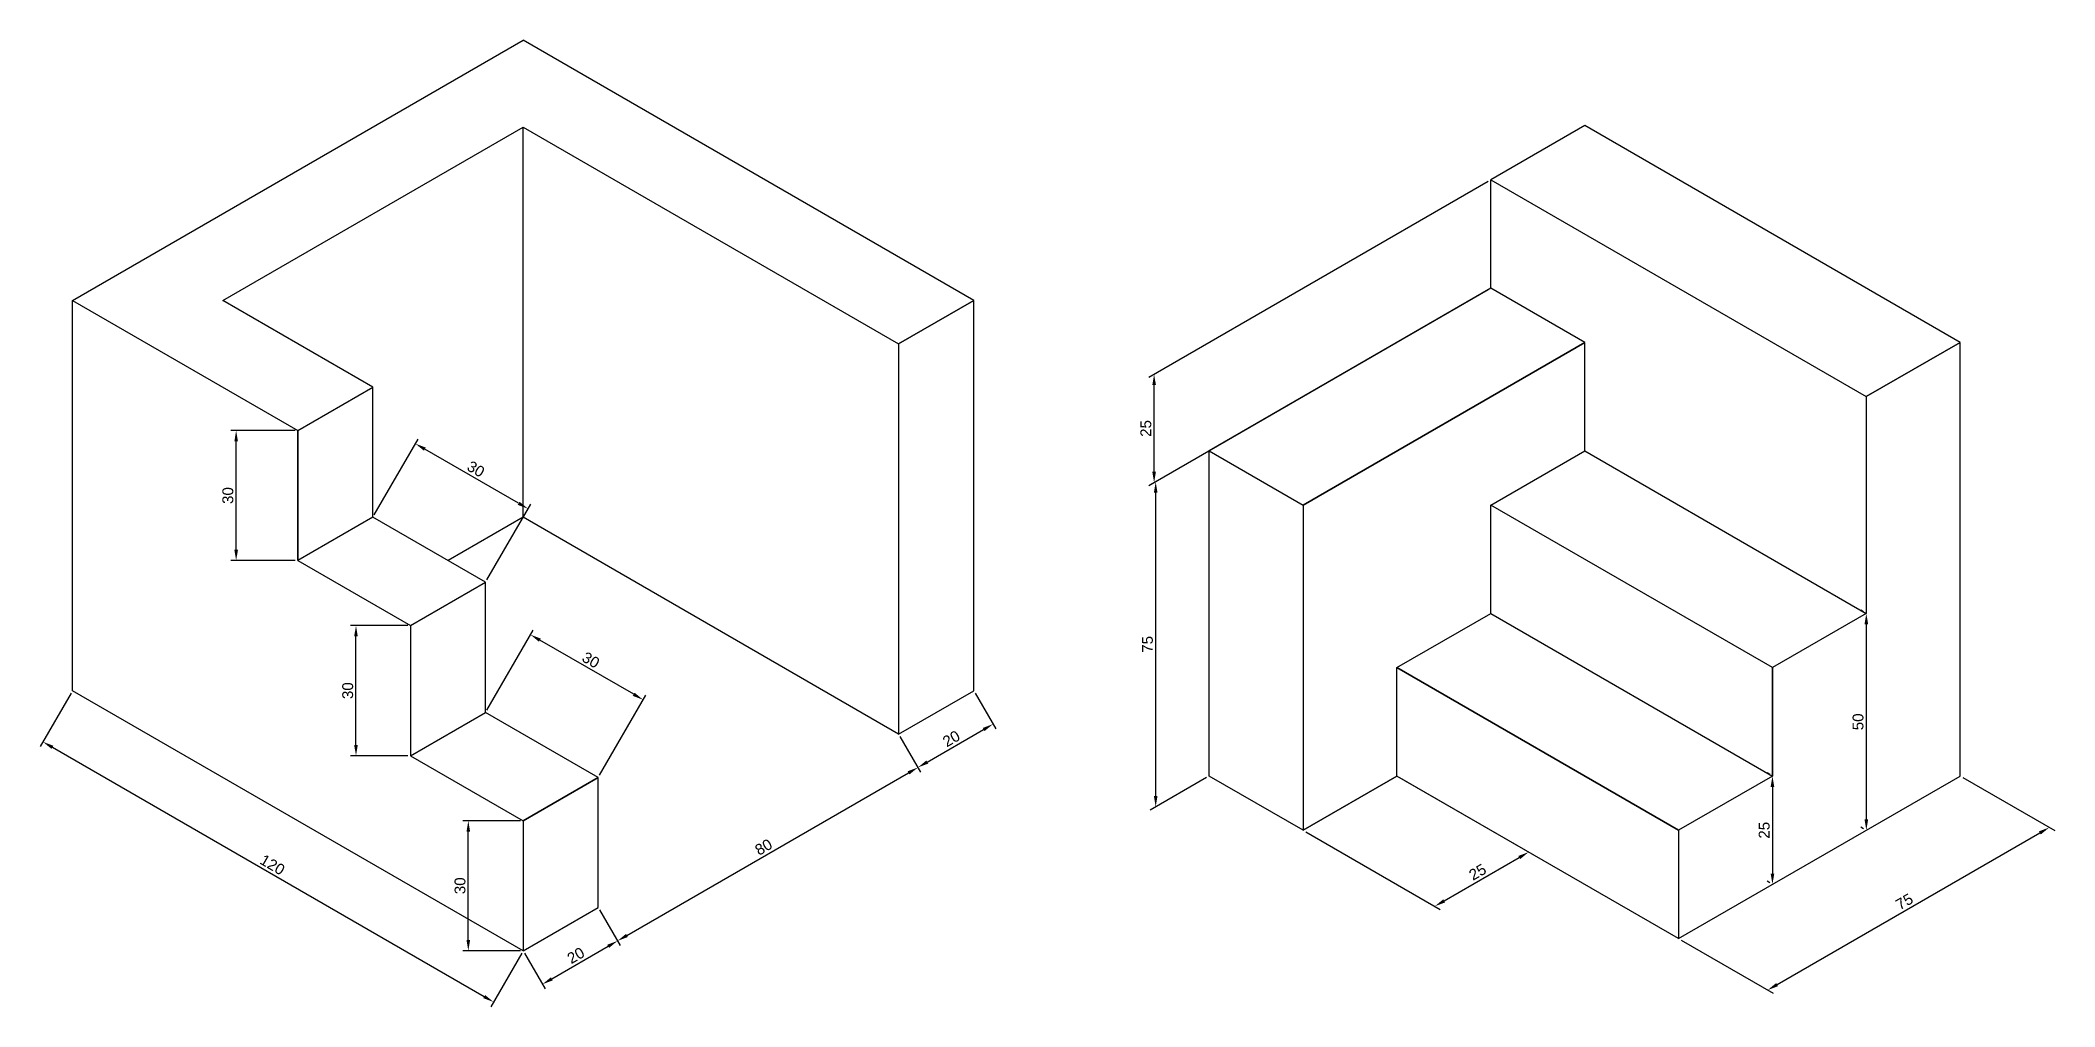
# Model space of a CAD drawing. Header units: millimetres. Extents: x -378 to 87, y -16 to 207.
import ezdxf

# ---------------------------------------------------------------- set-up
doc = ezdxf.new("R2010")
doc.units = ezdxf.units.MM
doc.styles.get("Standard").update_dxf_attribs({"font": 'arial.ttf'})
doc.dimstyles.new('ISO-25', dxfattribs={"dimtxt": 2.5, "dimasz": 2.5, "dimexe": 1.25, "dimexo": 0.625, "dimtad": 1, "dimtxsty": 'Standard', "dimcen": 2.5, "dimadec": 0, "dimazin": 0, "dimtfac": 1, "dimtmove": 0, "dimatfit": 3, "dimfxl": 1, "dimarcsym": 0})

# ---------------------------------------------------------------- blocks, each defined once
blk = doc.blocks.new('*D1')
at = {"color": 0, "lineweight": -2, "transparency": 16777216}
for p, q in [((-248.86, 6.65), (-244.09, -1.6)), ((-266.18, -3.35), (-261.41, -11.6)), ((-259.87, -9.27), (-246.88, -1.77))]:
    blk.add_line(p, q, dxfattribs=at)
at = {"color": 0, "transparency": 16777216}
for points in [[(-247.09, -1.41), (-246.67, -2.13), (-244.72, -0.52)], [(-260.08, -8.91), (-259.66, -9.63), (-262.04, -10.52)]]:
    blk.add_solid(points, dxfattribs=at)
at = {"layer": 'Defpoints', "color": 0, "transparency": 16777216}
for p in [(-249.17, 7.19), (-266.49, -2.81), (-244.72, -0.52)]:
    blk.add_point(p, dxfattribs=at)
at = {"color": 0, "transparency": 16777216, "insert": (-254.33, -3.88), "char_height": 2.5, "attachment_point": 5, "rotation": 30}
blk.add_mtext('20', dxfattribs=at)
blk = doc.blocks.new('*D2')
at = {"color": 0, "lineweight": -2, "transparency": 16777216}
for p, q in [((-179.57, 46.65), (-174.81, 38.4)), ((-242.55, 0.73), (-177.6, 38.23)), ((-248.86, 6.65), (-244.09, -1.6))]:
    blk.add_line(p, q, dxfattribs=at)
at = {"color": 0, "transparency": 16777216}
for points in [[(-177.81, 38.59), (-177.39, 37.87), (-175.44, 39.48)], [(-242.76, 1.09), (-242.34, 0.37), (-244.72, -0.52)]]:
    blk.add_solid(points, dxfattribs=at)
at = {"layer": 'Defpoints', "color": 0, "transparency": 16777216}
for p in [(-179.89, 47.19), (-175.44, 39.48), (-249.17, 7.19)]:
    blk.add_point(p, dxfattribs=at)
at = {"color": 0, "transparency": 16777216, "insert": (-211.03, 21.12), "char_height": 2.5, "attachment_point": 5, "rotation": 30}
blk.add_mtext('80', dxfattribs=at)
blk = doc.blocks.new('*D3')
at = {"color": 0, "lineweight": -2, "transparency": 16777216}
for p, q in [((-162.25, 56.65), (-157.49, 48.4)), ((-179.57, 46.65), (-174.81, 38.4)), ((-173.27, 40.73), (-160.28, 48.23))]:
    blk.add_line(p, q, dxfattribs=at)
at = {"color": 0, "transparency": 16777216}
for points in [[(-160.49, 48.59), (-160.07, 47.87), (-158.11, 49.48)], [(-173.48, 41.09), (-173.06, 40.37), (-175.44, 39.48)]]:
    blk.add_solid(points, dxfattribs=at)
at = {"layer": 'Defpoints', "color": 0, "transparency": 16777216}
for p in [(-162.57, 57.19), (-179.89, 47.19), (-158.11, 49.48)]:
    blk.add_point(p, dxfattribs=at)
at = {"color": 0, "transparency": 16777216, "insert": (-167.73, 46.12), "char_height": 2.5, "attachment_point": 5, "rotation": 30}
blk.add_mtext('20', dxfattribs=at)
blk = doc.blocks.new('*D4')
at = {"color": 0, "lineweight": -2, "transparency": 16777216}
for p, q in [((-370.72, 56.65), (-377.85, 44.3)), ((-375.06, 44.13), (-275.47, -13.37)), ((-266.8, -3.35), (-273.93, -15.7))]:
    blk.add_line(p, q, dxfattribs=at)
at = {"color": 0, "transparency": 16777216}
for points in [[(-374.85, 44.49), (-375.27, 43.77), (-377.23, 45.38)], [(-275.26, -13.01), (-275.68, -13.73), (-273.3, -14.62)]]:
    blk.add_solid(points, dxfattribs=at)
at = {"layer": 'Defpoints', "color": 0, "transparency": 16777216}
for p in [(-370.41, 57.19), (-266.49, -2.81), (-273.3, -14.62)]:
    blk.add_point(p, dxfattribs=at)
at = {"color": 0, "transparency": 16777216, "insert": (-324.31, 17.03), "char_height": 2.5, "attachment_point": 5, "rotation": 330}
blk.add_mtext('120', dxfattribs=at)
blk = doc.blocks.new('*D6')
at = {"color": 0, "lineweight": -2, "transparency": 16777216}
for p, q in [((-300.82, 97.73), (-290.71, 115.23)), ((-267.52, 100.4), (-289.17, 112.9)), ((-274.84, 82.73), (-264.73, 100.23))]:
    blk.add_line(p, q, dxfattribs=at)
at = {"color": 0, "transparency": 16777216}
for points in [[(-288.96, 113.26), (-289.38, 112.54), (-291.34, 114.15)], [(-267.31, 100.76), (-267.73, 100.04), (-265.36, 99.15)]]:
    blk.add_solid(points, dxfattribs=at)
at = {"layer": 'Defpoints', "color": 0, "transparency": 16777216}
for p in [(-291.34, 114.15), (-301.13, 97.19), (-275.15, 82.19)]:
    blk.add_point(p, dxfattribs=at)
at = {"color": 0, "transparency": 16777216, "insert": (-277.39, 108.3), "char_height": 2.5, "attachment_point": 5, "rotation": 330}
blk.add_mtext('30', dxfattribs=at)
blk = doc.blocks.new('*D7')
at = {"color": 0, "lineweight": -2, "transparency": 16777216}
for p, q in [((-274.84, 52.73), (-264.18, 71.18)), ((-240.99, 56.35), (-262.64, 68.85)), ((-248.86, 37.73), (-238.2, 56.18))]:
    blk.add_line(p, q, dxfattribs=at)
at = {"color": 0, "transparency": 16777216}
for points in [[(-262.43, 69.21), (-262.85, 68.49), (-264.81, 70.1)], [(-240.78, 56.71), (-241.2, 55.99), (-238.83, 55.1)]]:
    blk.add_solid(points, dxfattribs=at)
at = {"layer": 'Defpoints', "color": 0, "transparency": 16777216}
for p in [(-264.81, 70.1), (-275.15, 52.19), (-249.17, 37.19)]:
    blk.add_point(p, dxfattribs=at)
at = {"color": 0, "transparency": 16777216, "insert": (-250.87, 64.25), "char_height": 2.5, "attachment_point": 5, "rotation": 330}
blk.add_mtext('30', dxfattribs=at)
blk = doc.blocks.new('*D8')
at = {"color": 0, "lineweight": -2, "transparency": 16777216}
for p, q in [((-267.11, 27.19), (-280.38, 27.19)), ((-279.13, -0.31), (-279.13, 24.69)), ((-267.11, -2.81), (-280.38, -2.81))]:
    blk.add_line(p, q, dxfattribs=at)
at = {"color": 0, "transparency": 16777216}
for points in [[(-279.55, 24.69), (-278.72, 24.69), (-279.13, 27.19)], [(-279.55, -0.31), (-278.72, -0.31), (-279.13, -2.81)]]:
    blk.add_solid(points, dxfattribs=at)
at = {"layer": 'Defpoints', "color": 0, "transparency": 16777216}
for p in [(-279.13, 27.19), (-266.49, 27.19), (-266.49, -2.81)]:
    blk.add_point(p, dxfattribs=at)
at = {"color": 0, "transparency": 16777216, "insert": (-281.04, 12.19), "char_height": 2.5, "attachment_point": 5, "rotation": 90}
blk.add_mtext('30', dxfattribs=at)
blk = doc.blocks.new('*D9')
at = {"color": 0, "lineweight": -2, "transparency": 16777216}
for p, q in [((-293.09, 72.19), (-306.29, 72.19)), ((-305.04, 44.69), (-305.04, 69.69)), ((-293.09, 42.19), (-306.29, 42.19))]:
    blk.add_line(p, q, dxfattribs=at)
at = {"color": 0, "transparency": 16777216}
for points in [[(-305.46, 69.69), (-304.62, 69.69), (-305.04, 72.19)], [(-305.46, 44.69), (-304.62, 44.69), (-305.04, 42.19)]]:
    blk.add_solid(points, dxfattribs=at)
at = {"layer": 'Defpoints', "color": 0, "transparency": 16777216}
for p in [(-305.04, 72.19), (-292.47, 72.19), (-292.47, 42.19)]:
    blk.add_point(p, dxfattribs=at)
at = {"color": 0, "transparency": 16777216, "insert": (-306.94, 57.19), "char_height": 2.5, "attachment_point": 5, "rotation": 90}
blk.add_mtext('30', dxfattribs=at)
blk = doc.blocks.new('*D10')
at = {"color": 0, "lineweight": -2, "transparency": 16777216}
for p, q in [((-319.08, 117.19), (-333.93, 117.19)), ((-332.68, 89.69), (-332.68, 114.69)), ((-319.08, 87.19), (-333.93, 87.19))]:
    blk.add_line(p, q, dxfattribs=at)
at = {"color": 0, "transparency": 16777216}
for points in [[(-333.09, 114.69), (-332.26, 114.69), (-332.68, 117.19)], [(-333.09, 89.69), (-332.26, 89.69), (-332.68, 87.19)]]:
    blk.add_solid(points, dxfattribs=at)
at = {"layer": 'Defpoints', "color": 0, "transparency": 16777216}
for p in [(-332.68, 117.19), (-318.45, 117.19), (-318.45, 87.19)]:
    blk.add_point(p, dxfattribs=at)
at = {"color": 0, "transparency": 16777216, "insert": (-334.58, 102.19), "char_height": 2.5, "attachment_point": 5, "rotation": 90}
blk.add_mtext('30', dxfattribs=at)
blk = doc.blocks.new('*D11')
at = {"color": 0, "lineweight": -2, "transparency": 16777216}
for p, q in [((-108.88, 112.14), (-121.85, 104.65)), ((-120.6, 32.87), (-120.6, 102.87)), ((-108.88, 37.14), (-121.85, 29.65))]:
    blk.add_line(p, q, dxfattribs=at)
at = {"color": 0, "transparency": 16777216}
for points in [[(-121.01, 102.87), (-120.18, 102.87), (-120.6, 105.37)], [(-121.01, 32.87), (-120.18, 32.87), (-120.6, 30.37)]]:
    blk.add_solid(points, dxfattribs=at)
at = {"layer": 'Defpoints', "color": 0, "transparency": 16777216}
for p in [(-108.25, 112.5), (-120.6, 105.37), (-108.25, 37.5)]:
    blk.add_point(p, dxfattribs=at)
at = {"color": 0, "transparency": 16777216, "insert": (-122.49, 67.87), "char_height": 2.5, "attachment_point": 5, "rotation": 90}
blk.add_mtext('75', dxfattribs=at)
blk = doc.blocks.new('*D12')
at = {"color": 0, "lineweight": -2, "transparency": 16777216}
for p, q in [((-43.93, 174.64), (-122.21, 129.44)), ((-43.93, 149.64), (-122.21, 104.44)), ((-120.96, 107.66), (-120.96, 127.66))]:
    blk.add_line(p, q, dxfattribs=at)
at = {"color": 0, "transparency": 16777216}
for points in [[(-121.38, 127.66), (-120.54, 127.66), (-120.96, 130.16)], [(-121.38, 107.66), (-120.54, 107.66), (-120.96, 105.16)]]:
    blk.add_solid(points, dxfattribs=at)
at = {"layer": 'Defpoints', "color": 0, "transparency": 16777216}
for p in [(-43.3, 175), (-43.3, 150), (-120.96, 130.16)]:
    blk.add_point(p, dxfattribs=at)
at = {"color": 0, "transparency": 16777216, "insert": (-122.86, 117.66), "char_height": 2.5, "attachment_point": 5, "rotation": 90}
blk.add_mtext('25', dxfattribs=at)
blk = doc.blocks.new('*D13')
at = {"color": 0, "lineweight": -2, "transparency": 16777216}
for p, q in [((65.58, 37.14), (86.75, 24.91)), ((22.71, -10.61), (83.34, 24.39)), ((0.62, -0.36), (21.8, -12.59))]:
    blk.add_line(p, q, dxfattribs=at)
at = {"color": 0, "transparency": 16777216}
for points in [[(83.13, 24.75), (83.54, 24.03), (85.5, 25.64)], [(22.51, -10.25), (22.92, -10.97), (20.55, -11.86)]]:
    blk.add_solid(points, dxfattribs=at)
at = {"layer": 'Defpoints', "color": 0, "transparency": 16777216}
for p in [(64.95, 37.5), (85.5, 25.64), (0, 0)]:
    blk.add_point(p, dxfattribs=at)
at = {"color": 0, "transparency": 16777216, "insert": (52.08, 8.53), "char_height": 2.5, "attachment_point": 5, "rotation": 30}
blk.add_mtext('75', dxfattribs=at)
blk = doc.blocks.new('*D14')
at = {"color": 0, "lineweight": -2, "transparency": 16777216}
for p, q in [((-64.33, 37.14), (-33.32, 19.24)), ((-85.98, 24.64), (-54.97, 6.74)), ((-54.06, 8.71), (-36.74, 18.71))]:
    blk.add_line(p, q, dxfattribs=at)
at = {"color": 0, "transparency": 16777216}
for points in [[(-36.95, 19.07), (-36.53, 18.35), (-34.57, 19.96)], [(-54.27, 9.07), (-53.85, 8.35), (-56.22, 7.46)]]:
    blk.add_solid(points, dxfattribs=at)
at = {"layer": 'Defpoints', "color": 0, "transparency": 16777216}
for p in [(-64.95, 37.5), (-86.6, 25), (-34.57, 19.96)]:
    blk.add_point(p, dxfattribs=at)
at = {"color": 0, "transparency": 16777216, "insert": (-46.35, 15.36), "char_height": 2.5, "attachment_point": 5, "rotation": 30}
blk.add_mtext('25', dxfattribs=at)
blk = doc.blocks.new('*D16')
at = {"color": 0, "lineweight": -2, "transparency": 16777216}
for p, q in [((42.68, 75.36), (42.05, 75.72)), ((43.3, 72.5), (43.3, 27.5)), ((42.68, 25.36), (42.05, 25.72))]:
    blk.add_line(p, q, dxfattribs=at)
at = {"color": 0, "transparency": 16777216}
for points in [[(42.88, 72.5), (43.72, 72.5), (43.3, 75)], [(42.88, 27.5), (43.72, 27.5), (43.3, 25)]]:
    blk.add_solid(points, dxfattribs=at)
at = {"layer": 'Defpoints', "color": 0, "transparency": 16777216}
for p in [(43.3, 75), (43.3, 25), (43.3, 25)]:
    blk.add_point(p, dxfattribs=at)
at = {"color": 0, "transparency": 16777216, "insert": (41.4, 50), "char_height": 2.5, "attachment_point": 5, "rotation": 90}
blk.add_mtext('50', dxfattribs=at)
blk = doc.blocks.new('*D17')
at = {"color": 0, "lineweight": -2, "transparency": 16777216}
for p, q in [((21.03, 37.86), (20.4, 38.22)), ((21.65, 35), (21.65, 15)), ((21.03, 12.86), (20.4, 13.22))]:
    blk.add_line(p, q, dxfattribs=at)
at = {"color": 0, "transparency": 16777216}
for points in [[(21.23, 35), (22.07, 35), (21.65, 37.5)], [(21.23, 15), (22.07, 15), (21.65, 12.5)]]:
    blk.add_solid(points, dxfattribs=at)
at = {"layer": 'Defpoints', "color": 0, "transparency": 16777216}
for p in [(21.65, 37.5), (21.65, 12.5), (21.65, 12.5)]:
    blk.add_point(p, dxfattribs=at)
at = {"color": 0, "transparency": 16777216, "insert": (19.75, 25), "char_height": 2.5, "attachment_point": 5, "rotation": 90}
blk.add_mtext('25', dxfattribs=at)

msp = doc.modelspace()

# ---------------------------------------------------------------- linework, layer by layer
for p, q in [((-370.412, 147.187), (-266.489, 207.187)), ((-162.566, 147.187), (-266.489, 207.187)), ((-335.771, 147.187), (-266.489, 187.187)), ((-266.489, 97.187), (-266.489, 187.187)), ((-266.489, 187.187), (-179.886, 137.187)), ((-21.651, 187.5), (-43.301, 175)), ((64.952, 137.5), (-21.651, 187.5)), ((-43.301, 150), (-43.301, 175)), ((-43.301, 175), (43.301, 125)), ((-43.301, 150), (-108.253, 112.5)), ((-21.651, 137.5), (-43.301, 150)), ((-370.412, 57.187), (-370.412, 147.187)), ((-370.412, 147.187), (-318.45, 117.187)), ((-301.13, 127.187), (-335.771, 147.187)), ((-162.566, 147.187), (-179.886, 137.187)), ((-179.886, 137.187), (-162.566, 147.187)), ((-162.566, 57.187), (-162.566, 147.187)), ((-179.886, 137.187), (-179.886, 47.187)), ((-21.651, 137.5), (-86.603, 100)), ((-86.603, 100), (-21.651, 137.5)), ((-21.651, 112.5), (-21.651, 137.5)), ((64.952, 137.5), (43.301, 125)), ((43.301, 125), (64.952, 137.5)), ((64.952, 37.5), (64.952, 137.5)), ((-318.45, 117.187), (-301.13, 127.187)), ((-301.13, 97.187), (-301.13, 127.187)), ((43.301, 125), (43.301, 75)), ((-318.45, 117.187), (-318.45, 87.187)), ((-318.45, 87.187), (-318.45, 117.187)), ((-108.253, 37.5), (-108.253, 112.5)), ((-108.253, 112.5), (-86.603, 100)), ((-43.301, 100), (-21.651, 112.5)), ((-43.301, 100), (-21.651, 112.5)), ((-21.651, 112.5), (43.301, 75)), ((-86.603, 100), (-86.603, 25)), ((-43.301, 75), (-43.301, 100)), ((21.651, 62.5), (-43.301, 100)), ((-301.13, 97.187), (-318.45, 87.187)), ((-275.149, 82.187), (-301.13, 97.187)), ((-275.149, 82.187), (-301.13, 97.187)), ((-266.489, 97.187), (-283.809, 87.187)), ((-179.886, 47.187), (-266.489, 97.187)), ((-318.45, 87.187), (-292.469, 72.187)), ((-292.469, 72.187), (-275.149, 82.187)), ((-275.149, 52.187), (-275.149, 82.187)), ((-64.952, 62.5), (-43.301, 75)), ((-43.301, 75), (21.651, 37.5)), ((43.301, 75), (21.651, 62.5)), ((-292.469, 72.187), (-292.469, 42.187)), ((-64.952, 37.5), (-64.952, 62.5)), ((-64.952, 62.5), (0, 25)), ((0, 25), (-64.952, 62.5)), ((21.651, 62.5), (21.651, 37.5)), ((21.651, 37.5), (21.651, 62.5)), ((-266.489, -2.813), (-370.412, 57.187)), ((-179.886, 47.187), (-162.566, 57.187)), ((-292.469, 42.187), (-275.149, 52.187)), ((-249.168, 37.187), (-275.149, 52.187)), ((-292.469, 42.187), (-266.489, 27.187)), ((-249.168, 37.187), (-266.489, 27.187)), ((-266.489, 27.187), (-249.168, 37.187)), ((-249.168, 7.187), (-249.168, 37.187)), ((-86.603, 25), (-108.253, 37.5)), ((-86.603, 25), (-64.952, 37.5)), ((-64.952, 37.5), (-86.603, 25)), ((0, 0), (-64.952, 37.5)), ((0, 0), (64.952, 37.5)), ((21.651, 37.5), (0, 25)), ((-266.489, 27.187), (-266.489, -2.813)), ((0, 25), (0, 0)), ((-266.489, -2.813), (-249.168, 7.187))]:
    msp.add_line(p, q)

# ---------------------------------------------------------------- dimensions: what is measured, and where the dimension line sits
for p1, p2, distance, picture, middle in [((-43.301, 150), (-43.301, 175), 77.657, '*D12', (-122.86, 117.664)), ((-318.45, 87.187), (-318.45, 117.187), 14.226, '*D10', (-334.578, 102.187)), ((-275.149, 82.187), (-301.13, 97.187), -19.587, '*D6', (-277.395, 108.297)), ((-108.253, 37.5), (-108.253, 112.5), 12.344, '*D11', (-122.494, 67.873)), ((43.301, 75), (43.301, 25), 0, '*D16', (41.4, 50)), ((-292.469, 42.187), (-292.469, 72.187), 12.569, '*D9', (-306.941, 57.187)), ((-249.168, 37.187), (-275.149, 52.187), -20.684, '*D7', (-250.865, 64.248)), ((-370.412, 57.187), (-266.489, -2.813), -13.63, '*D4', (-324.315, 17.03)), ((-179.886, 47.187), (-162.566, 57.187), -8.902, '*D3', (-167.726, 46.125)), ((-249.168, 7.187), (-179.886, 47.187), -8.902, '*D2', (-211.027, 21.125)), ((-86.603, 25), (-64.952, 37.5), -30.378, '*D14', (-46.35, 15.358)), ((0, 0), (64.952, 37.5), -20.549, '*D13', (52.076, 8.529)), ((21.651, 37.5), (21.651, 12.5), 0, '*D17', (19.749, 25)), ((-266.489, -2.813), (-249.168, 7.187), -8.902, '*D1', (-254.328, -3.875))]:
    dim = msp.add_aligned_dim(p1=p1, p2=p2, distance=distance, dimstyle='ISO-25')
    dim.commit()
    dim.dimension.update_dxf_attribs({"geometry": picture, "text_midpoint": middle})
dim = msp.add_linear_dim(base=(-279.133, 27.187), p1=(-266.489, -2.813), p2=(-266.489, 27.187), angle=90, dimstyle='ISO-25')
dim.commit()
dim.dimension.update_dxf_attribs({"geometry": '*D8', "text_midpoint": (-281.035, 12.187)})

doc.saveas('drawing.dxf')
